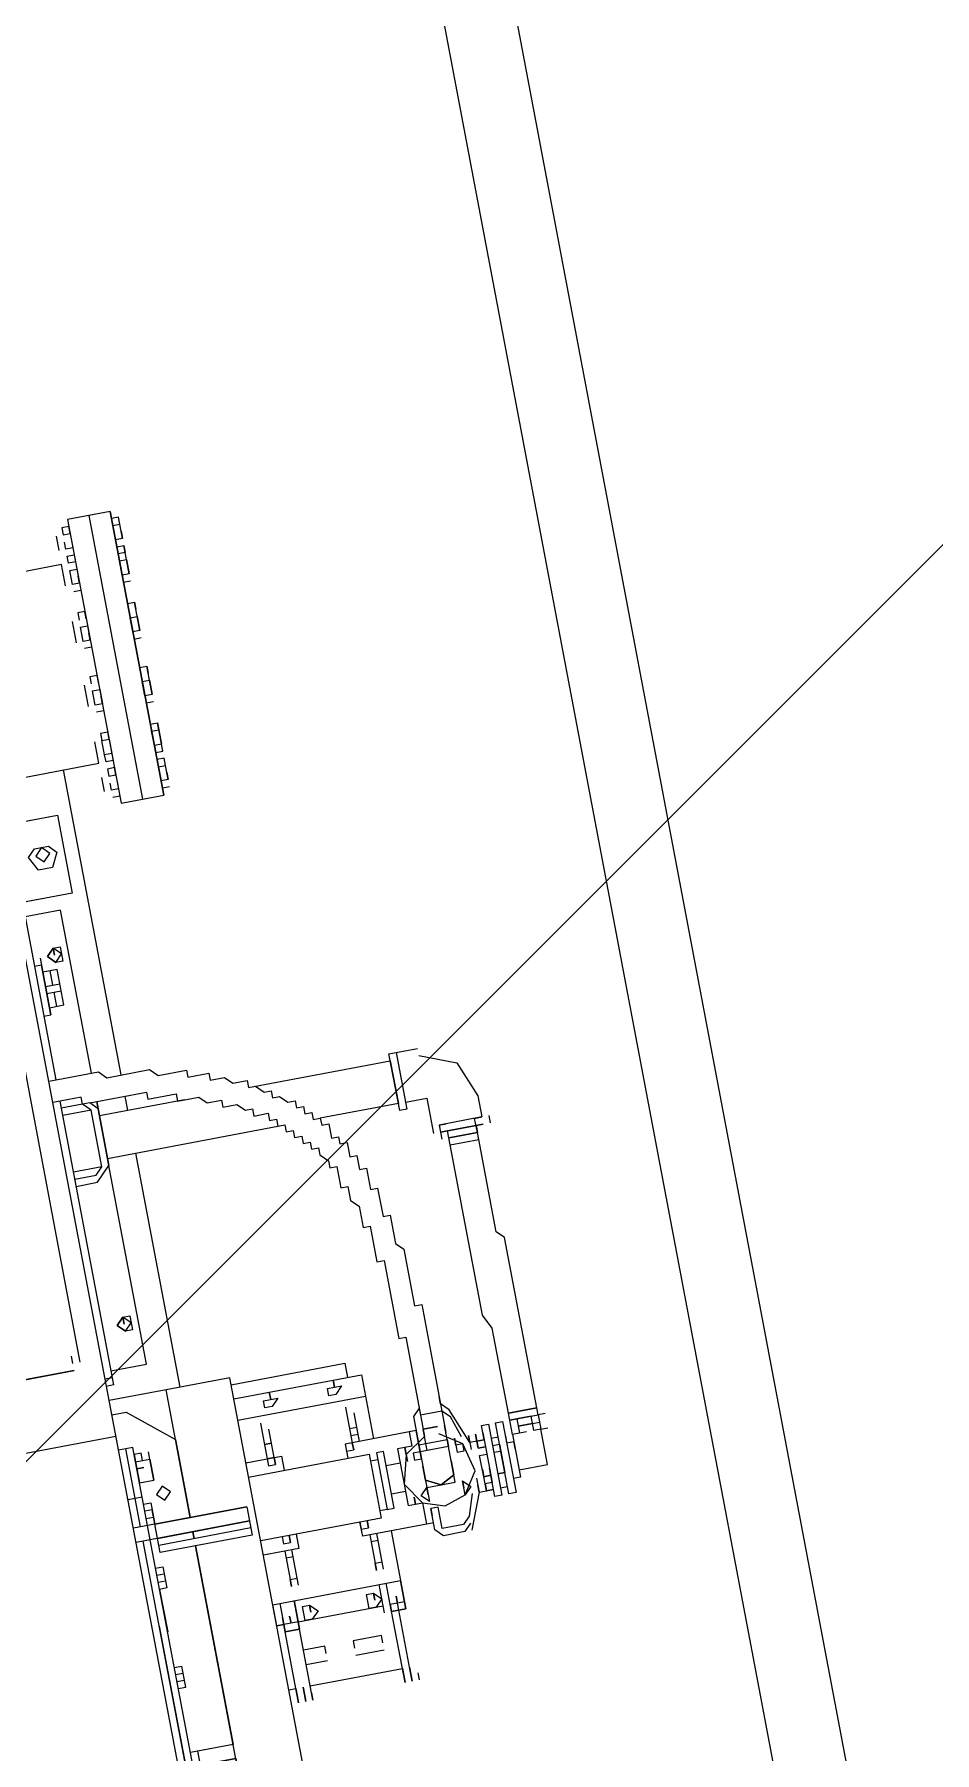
# Model space of a CAD drawing. Extents: x 407440 to 411585, y 6041728 to 6045069.
# Drawn here: x 408289.47 to 408296.63, y 6044234.84 to 6044248.5 of the extents above; entities that cross this region are included whole.
import ezdxf

# ---------------------------------------------------------------- set-up
doc = ezdxf.new("R2010")
doc.units = 0
doc.header["$LTSCALE"] = 5
doc.linetypes.add('foc-TIELINE', pattern=[1.875, 1.25, -0.625])
for name, color, linetype in [('P-BUFFER-PURPLE', 187, 'foc-TIELINE'), ('P-PROPOSED-EXISTING-H', 59, 'Continuous'), ('T-TIE', 201, 'foc-TIELINE')]:
    doc.layers.add(name, color=color, linetype=linetype)

# ---------------------------------------------------------------- blocks, each defined once
blk = doc.blocks.new('P-RIG-877')
at = {"layer": 'T-TIE', "linetype": 'ByBlock', "lineweight": 25}
for points in [[(8.4383, -11.343), (8.2202, -11.343), (8.1513, -11.2741), (7.9906, -11.2741), (7.9906, -10.5393), (-4.1905, -10.5393), (-4.1905, -14.2246), (7.9906, -14.2246), (7.9906, -13.1914), (8.0021, -13.1914), (7.9217, -13.1684)], [(-2.5832, -14.2246), (-2.5832, -14.1098), (-4.0986, -14.1098), (-4.0986, -10.6541), (7.8873, -10.6541), (7.8873, -11.5037), (7.9906, -11.5037)]]:
    blk.add_lwpolyline(points, dxfattribs=at)
at = {"layer": 'T-TIE', "linetype": 'ByBlock', "lineweight": 18}
for points in [[(0.597, -10.9985), (0.62, -10.9411), (0.6774, -10.9182), (0.7118, -10.9182), (0.7118, -10.9871), (0.7118, -10.9756)], [(0.7118, -10.9067), (0.7233, -10.9067)], [(0.7233, -10.9297), (0.7348, -10.9297), (0.7118, -10.9297), (0.7118, -10.9182)], [(1.194, -10.9067), (1.194, -10.9182), (1.1825, -10.9182), (0.907, -10.9182), (0.8955, -10.9297), (0.7462, -10.9297), (0.7348, -10.9297)], [(1.217, -10.9641), (1.1825, -10.9641), (1.0447, -10.9641), (1.0218, -10.9756), (0.7462, -10.9756), (0.7462, -10.9297)], [(1.194, -10.9297), (1.194, -10.9411), (1.194, -10.9526), (1.194, -10.9411), (1.194, -10.9182), (1.217, -10.9182), (1.217, -10.9067)], [(1.217, -10.9411), (1.217, -10.9641), (1.2744, -10.9641), (1.2744, -10.9182), (1.217, -10.9182), (1.217, -10.9297), (1.194, -10.9297), (1.194, -10.9526)], [(1.2055, -10.9297), (1.2055, -10.9526), (1.2055, -10.9297), (1.2055, -10.9182)], [(1.2629, -10.9641), (1.2744, -10.9641), (1.2744, -10.9182)], [(0.7348, -10.9411), (0.7348, -10.9641)], [(1.194, -10.9411), (1.194, -10.9641), (1.194, -10.9526), (1.217, -10.9526), (1.217, -10.9641), (1.2399, -10.9641), (1.2284, -10.9641)], [(0.7462, -10.9756), (0.7348, -10.9756), (0.7233, -10.9756)], [(1.217, -10.9756), (1.2284, -10.9756), (1.2284, -10.9641), (1.2858, -10.9641), (1.2858, -10.9756)], [(0.5855, -11.033), (0.6774, -11.033), (0.6774, -11.0445), (0.5855, -11.0445), (0.5855, -10.9985)], [(0.6659, -11.033), (0.6659, -10.9985), (0.6774, -10.9985), (0.7118, -10.9985), (0.7233, -10.9985)], [(0.7118, -10.9871), (0.7348, -10.9871)], [(1.2055, -11.01), (1.217, -11.01), (1.2055, -11.01), (1.217, -11.01), (1.194, -11.01), (1.194, -10.9985), (1.3088, -10.9985), (1.3088, -11.01), (1.2973, -11.01), (1.2973, -11.0215), (1.2858, -11.0215), (1.2973, -11.0215)], [(1.217, -10.9871), (1.217, -10.9985)], [(1.217, -11.01), (1.2284, -11.01), (1.2284, -11.0215), (1.2284, -11.01), (1.2744, -11.01), (1.2744, -11.0215), (1.2399, -11.0215), (1.2399, -11.01)], [(1.217, -11.01), (1.217, -11.0215), (1.217, -11.01)], [(1.217, -11.01), (1.217, -11.01)], [(1.217, -11.01), (1.217, -11.01)], [(1.2284, -10.9985), (1.2284, -10.9871), (1.2744, -10.9871), (1.2744, -10.9985), (1.2744, -10.9871), (1.2399, -10.9871), (1.2399, -10.9985)], [(1.2399, -10.9871), (1.2284, -10.9871)], [(1.2744, -10.9871), (1.2629, -10.9871)], [(1.2973, -11.033), (1.2973, -11.0215), (1.2973, -11.01), (1.2858, -11.01), (1.2744, -11.01), (1.2629, -11.01)], [(1.2858, -11.01), (1.2858, -11.01)], [(1.2858, -11.01), (1.2858, -11.01)], [(1.2973, -10.9871), (1.2973, -10.9985)], [(1.217, -11.033), (1.1596, -11.0559), (1.1481, -11.0674), (1.1366, -11.0674)], [(1.1481, -11.1019), (1.1596, -11.1019), (1.194, -11.1019), (1.217, -11.1363), (1.2629, -11.1478), (1.2973, -11.1248), (1.3088, -11.0904), (1.2973, -11.0559), (1.2629, -11.033), (1.217, -11.0445), (1.194, -11.0789)], [(1.2055, -11.0215), (1.217, -11.0215), (1.2284, -11.0215), (1.217, -11.0215), (1.2055, -11.0215), (1.217, -11.0215), (1.217, -11.033), (1.2055, -11.033), (1.217, -11.033), (1.2284, -11.033)], [(1.2744, -11.033), (1.2973, -11.033), (1.2858, -11.033), (1.2973, -11.033), (1.3547, -11.0559)], [(0.597, -11.0445), (0.5855, -11.0445)], [(0.597, -11.2741), (0.597, -11.0445), (0.6659, -11.0445), (0.6659, -11.1708)], [(0.6659, -11.0445), (0.6544, -11.0445)], [(1.2055, -11.0445), (1.171, -11.0559), (1.1596, -11.0674), (1.1596, -11.1019)], [(1.217, -11.0559), (1.2055, -11.0559)], [(1.2858, -11.0559), (1.2744, -11.0559)], [(1.2973, -11.0445), (1.3318, -11.0559), (1.3432, -11.0674), (1.3432, -11.1019), (1.3088, -11.1019), (1.3088, -11.1133), (1.3203, -11.1133)], [(1.3432, -11.0559), (1.3547, -11.0674), (1.3547, -11.1019), (1.3432, -11.1133), (1.3088, -11.1133)], [(0.5281, -11.5841), (0.5281, -11.5611), (0.5281, -11.5037), (0.5396, -11.4922), (0.5396, -11.4233), (0.5511, -11.4118), (0.5511, -11.3659), (0.5626, -11.3659), (0.5626, -11.3315), (0.574, -11.3315), (0.574, -11.3085), (0.5855, -11.297), (0.5855, -11.2741), (0.597, -11.2741), (0.597, -11.2626), (0.6085, -11.2511), (0.6085, -11.2396), (0.62, -11.2396), (0.62, -11.2282), (0.6314, -11.2167), (0.6314, -11.2052), (0.6429, -11.2052), (0.6429, -11.1937), (0.6544, -11.1937), (0.6544, -11.1822), (0.6659, -11.1822), (0.6659, -11.1708), (0.6774, -11.1708), (0.6774, -11.1593), (0.7003, -11.1593), (0.7003, -11.1478), (0.7118, -11.1478), (0.7118, -11.1363), (0.7348, -11.1363), (0.7348, -11.1248), (0.7577, -11.1248), (0.7577, -11.1133), (0.7922, -11.1133), (0.7922, -11.1019), (0.8381, -11.1019), (0.8381, -11.0904), (0.884, -11.0904), (0.8955, -11.0789), (0.9873, -11.0789), (0.9873, -11.0674), (1.0907, -11.0674), (1.171, -11.0674), (1.194, -11.0674)], [(1.1366, -11.1019), (1.1481, -11.1019), (1.1596, -11.1133), (1.2055, -11.1133), (1.2055, -11.1019), (1.1825, -11.1019), (1.1825, -11.0789), (1.1825, -11.1019)], [(1.217, -11.0674), (1.2055, -11.0674), (1.1825, -11.0674)], [(0.597, -11.3774), (0.597, -11.5152), (0.574, -11.5152), (0.5855, -11.5152), (0.6774, -11.5152), (0.5855, -11.5152), (0.574, -11.5267), (0.574, -11.4348), (0.5855, -11.4348), (0.5855, -11.3889), (0.597, -11.3889), (0.597, -11.3544), (0.6085, -11.343), (0.6085, -11.32), (0.62, -11.32), (0.62, -11.297), (0.6314, -11.2856), (0.6314, -11.2741), (0.6429, -11.2741), (0.6429, -11.2511), (0.6544, -11.2511), (0.6544, -11.2396), (0.6659, -11.2396), (0.6659, -11.2282), (0.6774, -11.2282), (0.6774, -11.2167), (0.6888, -11.2167), (0.6888, -11.2052), (0.7003, -11.2052), (0.7003, -11.1937), (0.7118, -11.1937), (0.7118, -11.1822), (0.7233, -11.1822), (0.7348, -11.1708), (0.7462, -11.1708), (0.7462, -11.1593), (0.7807, -11.1593), (0.7807, -11.1478), (0.8037, -11.1478), (0.8151, -11.1363), (0.8496, -11.1363), (0.8496, -11.1248), (0.907, -11.1248), (0.907, -11.1133), (1.0333, -11.1133), (1.0333, -11.1019), (1.171, -11.1019), (1.194, -11.1019)], [(1.1825, -11.1019), (1.1825, -11.1019)], [(1.217, -11.1133), (1.2055, -11.1133), (1.217, -11.1133), (1.2055, -11.1133), (1.1825, -11.1133), (1.1825, -11.2282), (1.2055, -11.2282)], [(1.217, -11.1019), (1.2055, -11.1019)], [(1.2284, -11.1133), (1.2284, -11.1133)], [(1.2858, -11.1133), (1.2744, -11.1133)], [(1.3318, -11.1133), (1.3318, -11.2282), (1.3088, -11.2282)], [(1.3318, -11.1019), (1.3318, -11.1019)], [(1.1825, -11.1248), (1.2055, -11.1248), (1.2055, -11.1363), (1.2284, -11.1363)], [(1.2055, -11.1363), (1.217, -11.1363), (1.2055, -11.1363), (1.2055, -11.1478), (1.2973, -11.1478), (1.2973, -11.1363), (1.2973, -11.1248), (1.3318, -11.1248)], [(1.2284, -11.1478), (1.2284, -11.1708)], [(1.2744, -11.1478), (1.2744, -11.1708)], [(1.2973, -11.1363), (1.2858, -11.1363)], [(1.0792, -11.3889), (1.0792, -11.1822), (1.1825, -11.1822)], [(1.1136, -11.3889), (1.1136, -11.1822)], [(1.2055, -11.3889), (1.2055, -11.1937), (1.3088, -11.1937), (1.3088, -11.3889)], [(1.217, -11.1822), (1.217, -11.1937)], [(1.2973, -11.1822), (1.2973, -11.1937)], [(1.3318, -11.1822), (1.4466, -11.1822), (1.4351, -11.1822), (1.4466, -11.1822), (1.4466, -11.2052), (1.4581, -11.2052)], [(1.4121, -11.3774), (1.4466, -11.3774), (1.4466, -11.3889), (1.4121, -11.3889), (1.4121, -11.1822)], [(1.4466, -11.1822), (1.4121, -11.1822), (1.4466, -11.1822)], [(1.4351, -11.1822), (1.4466, -11.1822), (1.4581, -11.1822), (1.4466, -11.1822), (1.4581, -11.1822), (1.4581, -11.2052), (1.4466, -11.2052), (1.4351, -11.2052)], [(1.5499, -11.1937), (1.5614, -11.1937), (1.5499, -11.1937), (1.5614, -11.1937), (1.5729, -11.1937), (1.5614, -11.1937), (1.5729, -11.1937), (1.5614, -11.1937), (1.4581, -11.1937), (1.4466, -11.1937), (1.4351, -11.1937), (1.4466, -11.1937)], [(1.4581, -11.2052), (1.4581, -11.1822), (1.4581, -11.2052)], [(1.5614, -11.1822), (1.5729, -11.1822)], [(1.5614, -11.1937), (1.5614, -11.1937)], [(1.5614, -11.1937), (1.5614, -11.1937)], [(0.9988, -11.5726), (0.9988, -11.5152), (0.6659, -11.5152), (0.6659, -11.2282)], [(1.0562, -11.3889), (1.0562, -11.2052), (1.0792, -11.2052)], [(1.0907, -11.2282), (1.0792, -11.2282)], [(1.1251, -11.2167), (1.1366, -11.2167), (1.1825, -11.2167), (1.194, -11.2167), (1.1825, -11.2167), (1.194, -11.2167)], [(1.1825, -11.2052), (1.1366, -11.2052)], [(1.1596, -11.2167), (1.1596, -11.2052)], [(1.171, -11.2167), (1.171, -11.2052)], [(1.3203, -11.2167), (1.3088, -11.2167)], [(1.3318, -11.2167), (1.3892, -11.2167), (1.3777, -11.2167), (1.3777, -11.2052)], [(1.3892, -11.2052), (1.3318, -11.2052)], [(1.3432, -11.2052), (1.3432, -11.2167)], [(1.5614, -11.3544), (1.5499, -11.3544), (1.5499, -11.2052), (1.5614, -11.2052), (1.5729, -11.2052), (1.5614, -11.2052), (1.4581, -11.2052), (1.4466, -11.2052), (1.4121, -11.2052)], [(1.4581, -11.2167), (1.4466, -11.2167), (1.4121, -11.2167)], [(1.4351, -11.2282), (1.4236, -11.2282)], [(1.5729, -11.3544), (1.5614, -11.3544), (1.5729, -11.3544), (1.5614, -11.3544), (1.4581, -11.3544), (1.4466, -11.3544), (1.4351, -11.3544), (1.4466, -11.3544), (1.4466, -11.2167), (1.4351, -11.2167)], [(1.504, -11.2282), (1.4925, -11.2282), (1.4925, -11.2741), (1.504, -11.2741)], [(1.5155, -11.2741), (1.5155, -11.2282)], [(1.5614, -11.2052), (1.5729, -11.2052), (1.5614, -11.2052)], [(-0.3215, -11.32), (-0.3215, -11.3085), (-0.3329, -11.3085), (-0.3329, -11.32)], [(-0.2985, -11.3085), (-0.3215, -11.3085), (-0.3329, -11.3085)], [(-0.31, -11.3085), (-0.2985, -11.3085), (-0.2985, -11.32), (-0.31, -11.32)], [(-0.31, -11.3085), (-0.31, -11.3085)], [(-0.31, -11.3085), (-0.31, -11.3085)], [(-0.287, -11.32), (-0.287, -11.3085), (-0.2755, -11.3085), (-0.2755, -11.32)], [(-0.2411, -11.32), (-0.2641, -11.32), (-0.2641, -11.3085), (-0.2411, -11.3085), (-0.2755, -11.3085), (-0.287, -11.3085)], [(-0.2526, -11.3085), (-0.2411, -11.3085), (-0.2411, -11.32), (-0.2526, -11.32)], [(-0.2296, -11.32), (-0.2296, -11.3085)], [(-0.1952, -11.32), (-0.1952, -11.3085), (-0.1837, -11.3085), (-0.1952, -11.3085)], [(-0.1492, -11.32), (-0.1722, -11.32), (-0.1722, -11.3085), (-0.1492, -11.3085), (-0.1837, -11.3085)], [(-0.1607, -11.3085), (-0.1492, -11.3085), (-0.1492, -11.32), (-0.1607, -11.32)], [(-0.1378, -11.32), (-0.1378, -11.3085)], [(-0.0918, -11.32), (-0.0918, -11.3085), (-0.0804, -11.3085), (-0.0918, -11.3085)], [(-0.0459, -11.32), (-0.0689, -11.32), (-0.0689, -11.3085), (-0.0459, -11.3085), (-0.0804, -11.3085)], [(-0.0574, -11.3085), (-0.0459, -11.3085), (-0.0459, -11.32), (-0.0574, -11.32)], [(-0.0344, -11.32), (-0.0344, -11.3085)], [(0, -11.32), (0, -11.3085), (0.0115, -11.3085), (0, -11.3085)], [(0.0344, -11.32), (0.0115, -11.32), (0.0115, -11.3085), (0.0344, -11.3085)], [(0.0459, -11.3085), (0.0115, -11.3085)], [(0.0689, -11.32), (0.0689, -11.3085), (0.0574, -11.3085), (0.0574, -11.32)], [(0.0918, -11.3085), (0.0689, -11.3085), (0.0574, -11.3085)], [(0.0804, -11.3085), (0.0918, -11.3085), (0.0918, -11.32), (0.0804, -11.32)], [(0.0804, -11.3085), (0.0804, -11.3085)], [(0.0804, -11.3085), (0.0804, -11.3085)], [(0.1033, -11.32), (0.1033, -11.3085)], [(-0.3444, -11.32), (-0.3444, -11.3889), (0.1148, -11.3889), (0.1148, -11.32), (-0.3444, -11.32), (0.1148, -11.32)], [(1.0907, -11.3315), (1.0792, -11.3315)], [(1.1825, -11.3889), (1.1825, -11.3315), (1.2055, -11.3315)], [(1.3088, -11.3315), (1.3318, -11.3315), (1.3318, -11.3889)], [(1.4351, -11.3315), (1.4236, -11.3315)], [(1.504, -11.32), (1.4925, -11.32), (1.4925, -11.3544)], [(1.5155, -11.3544), (1.5155, -11.32)], [(-0.3444, -11.3544), (0.1148, -11.3544)], [(1.1251, -11.3544), (1.1366, -11.3544), (1.1825, -11.3544)], [(1.194, -11.343), (1.1825, -11.343), (1.194, -11.343), (1.1825, -11.343), (1.1366, -11.343)], [(1.3203, -11.343), (1.3088, -11.343)], [(1.3318, -11.3544), (1.3892, -11.3544), (1.3777, -11.3544), (1.3777, -11.343)], [(1.3892, -11.343), (1.3318, -11.343)], [(1.3432, -11.343), (1.3432, -11.3544)], [(1.4466, -11.3544), (1.4121, -11.3544), (1.4466, -11.3544)], [(1.5499, -11.3889), (1.5499, -11.3774), (1.5614, -11.3774), (1.5729, -11.3774), (1.5614, -11.3774), (1.4581, -11.3774), (1.4581, -11.3544), (1.4466, -11.3544), (1.4581, -11.3544), (1.4466, -11.3544), (1.4466, -11.3774), (1.4351, -11.3774)], [(1.4581, -11.3774), (1.4581, -11.3544), (1.4581, -11.3774)], [(1.5614, -11.3659), (1.5614, -11.3659)], [(1.5614, -11.3659), (1.5614, -11.3659)], [(-0.31, -11.3889), (-0.2985, -11.3889), (-0.2985, -11.4004), (-0.31, -11.4004)], [(-0.31, -11.3889), (-0.31, -11.3889)], [(-0.2411, -11.3889), (-0.2526, -11.3889)], [(-0.2296, -11.3889), (-0.2296, -11.4004)], [(-0.1837, -11.3889), (-0.1952, -11.3889), (-0.1952, -11.4004), (-0.1837, -11.4004)], [(-0.1492, -11.3889), (-0.1607, -11.3889)], [(-0.1378, -11.3889), (-0.1378, -11.4004)], [(-0.0804, -11.3889), (-0.0918, -11.3889), (-0.0918, -11.4004), (-0.0804, -11.4004)], [(-0.0459, -11.3889), (-0.0574, -11.3889)], [(-0.0344, -11.3889), (-0.0344, -11.4004)], [(0.0115, -11.3889), (0.0344, -11.3889), (0.0344, -11.4004), (0.0115, -11.4004)], [(0.0344, -11.3889), (0.0459, -11.3889), (0.0459, -11.4004), (0.0344, -11.4004)], [(0.0804, -11.3889), (0.0918, -11.3889), (0.0918, -11.4004), (0.0804, -11.4004)], [(0.0804, -11.3889), (0.0804, -11.3889)], [(0.1033, -11.3889), (0.1033, -11.4004)], [(2.0321, -11.3889), (1.0447, -11.3889), (1.0447, -11.4922)], [(1.4466, -11.3889), (1.4466, -11.3774), (1.4581, -11.3774), (1.4466, -11.3774)], [(1.4466, -11.3774), (1.4581, -11.3774), (1.4466, -11.3774)], [(1.5155, -11.3774), (1.504, -11.3774), (1.4925, -11.3774), (1.481, -11.3774)], [(1.5614, -11.3774), (1.5729, -11.3774), (1.5614, -11.3774)], [(-0.3215, -11.4118), (-0.2985, -11.4118)], [(-0.31, -11.4004), (-0.31, -11.4004)], [(-0.2411, -11.4118), (-0.2755, -11.4118), (-0.2755, -11.5267)], [(-0.2411, -11.4004), (-0.2526, -11.4004)], [(-0.1837, -11.4118), (-0.1492, -11.4118)], [(-0.1492, -11.4004), (-0.1607, -11.4004)], [(-0.0804, -11.4118), (-0.0459, -11.4118)], [(-0.0459, -11.4004), (-0.0574, -11.4004)], [(0.0459, -11.63), (0.0459, -11.4118), (0.0115, -11.4118)], [(0.0689, -11.4118), (0.0918, -11.4118)], [(0.0804, -11.4004), (0.0804, -11.4004)], [(1.2514, -11.4004), (1.2973, -11.4004), (1.2973, -11.5496), (1.2514, -11.5496), (1.2514, -11.4004), (1.2514, -11.5841)], [(1.2744, -11.5496), (1.2744, -11.4004), (1.2744, -11.5841)], [(1.2858, -11.4004), (1.2858, -11.5496)], [(0.5396, -11.4692), (0.0459, -11.4692)], [(0.597, -11.4692), (0.574, -11.4692)], [(1.0447, -11.4692), (0.6659, -11.4692)], [(-0.3444, -12.0892), (-0.3444, -12.1007), (-0.3444, -12.1122), (-0.2411, -12.1122), (0.1148, -12.1122), (0.1148, -11.63), (-0.2411, -11.63), (-0.2411, -11.6529), (-0.2411, -11.63), (-0.2641, -11.63), (0.1148, -11.63), (0.1148, -11.4922), (0.2411, -11.4922), (0.2411, -11.5726)], [(0.1148, -12.2729), (0.1148, -11.4922), (0.2411, -11.4922), (0.2411, -11.5841), (0.2411, -11.5726), (0.5281, -11.5726)], [(1.0677, -11.5841), (1.0677, -11.5611), (1.1251, -11.4922), (1.194, -11.4922), (1.2514, -11.4922), (1.0447, -11.4922), (1.0447, -11.5841)], [(1.194, -11.4922), (1.1825, -11.4922)], [(1.3088, -11.4922), (1.2973, -11.4922), (1.3088, -11.4922), (1.6188, -11.4922), (1.6188, -11.5611)], [(1.6188, -11.4922), (1.6188, -11.5496), (1.6417, -11.5496), (1.6417, -11.4922), (1.6417, -11.5496), (1.6417, -11.4922), (1.7106, -11.4922), (1.2973, -11.4922)], [(0.5281, -11.5152), (0.2641, -11.5152), (0.2641, -11.5726)], [(0.574, -11.5267), (0.574, -11.5381), (0.5626, -11.5381), (0.5626, -11.5611), (0.5626, -11.5841), (0.5511, -11.5841)], [(0.5855, -11.5267), (0.574, -11.5381), (0.574, -11.5726)], [(0.6774, -11.5267), (0.5855, -11.5267), (0.5855, -11.5726)], [(0.7003, -11.5726), (0.7003, -11.5381), (0.6774, -11.5152)], [(0.6888, -11.5726), (0.6888, -11.5381), (0.6774, -11.5267), (0.6774, -11.5726)], [(0.4248, -11.5726), (0.4248, -11.5611), (0.4133, -11.5611), (0.4133, -11.5381), (0.4018, -11.5381), (0.3674, -11.5381), (0.3559, -11.5381), (0.3559, -11.5611)], [(0.3789, -11.5496), (0.3559, -11.5496)], [(0.3789, -11.5611), (0.3789, -11.5381)], [(0.3903, -11.5611), (0.3903, -11.5381)], [(0.3903, -11.5496), (0.3903, -11.5496)], [(0.4133, -11.5496), (0.3903, -11.5496)], [(1.1481, -11.5611), (1.1366, -11.5611), (1.1481, -11.5611), (1.1366, -11.5611), (1.1481, -11.5611), (1.1481, -11.5496), (1.1481, -11.5381), (1.1366, -11.5381)], [(1.1481, -11.5496), (1.1366, -11.5496), (1.1366, -11.5611), (1.1481, -11.5611), (1.1596, -11.5611), (1.1481, -11.5611), (1.1596, -11.5611), (1.1825, -11.5611), (1.1825, -11.5381), (1.1481, -11.5381), (1.1825, -11.5381), (1.171, -11.5381), (1.1825, -11.5381)], [(1.1596, -11.5611), (1.1596, -11.5496), (1.1596, -11.5611)], [(1.217, -11.5611), (1.217, -11.5496), (1.2514, -11.5496), (1.2284, -11.5496), (1.2284, -11.5611)], [(1.2284, -11.5496), (1.2284, -11.5496)], [(1.2284, -11.5496), (1.2284, -11.5496)], [(1.2399, -11.5611), (1.2399, -11.5496)], [(1.2399, -11.5496), (1.2399, -11.5496)], [(1.2399, -11.5496), (1.2399, -11.5496)], [(1.2514, -11.5496), (1.2514, -11.5496)], [(1.2514, -11.5496), (1.2514, -11.5496)], [(1.3203, -11.5611), (1.3203, -11.5496), (1.3547, -11.5496), (1.3547, -11.5611), (1.4236, -11.5611), (1.4121, -11.5611)], [(1.3318, -11.5611), (1.3318, -11.5496), (1.3547, -11.5496)], [(1.3318, -11.5496), (1.3318, -11.5496)], [(1.3318, -11.5496), (1.3318, -11.5496)], [(1.3432, -11.5611), (1.3432, -11.5496)], [(1.3432, -11.5496), (1.3432, -11.5496)], [(1.3432, -11.5496), (1.3432, -11.5496)], [(1.3547, -11.5496), (1.3547, -11.5496)], [(1.3547, -11.5496), (1.3547, -11.5496)], [(1.481, -11.5611), (1.481, -11.5496), (1.5155, -11.5496), (1.5155, -11.5611)], [(1.4925, -11.5611), (1.4925, -11.5496), (1.5155, -11.5496)], [(1.4925, -11.5496), (1.4925, -11.5496)], [(1.4925, -11.5496), (1.4925, -11.5496)], [(1.504, -11.5611), (1.504, -11.5496)], [(1.504, -11.5496), (1.504, -11.5496)], [(1.504, -11.5496), (1.504, -11.5496)], [(1.5155, -11.5496), (1.5155, -11.5496)], [(1.5155, -11.5496), (1.5155, -11.5496)], [(2.3995, -11.5841), (2.388, -11.5841), (0.1148, -11.5841)], [(0.3329, -11.5611), (0.3444, -11.5611), (0.3444, -11.5726)], [(0.3444, -11.5611), (0.4248, -11.5611), (0.3444, -11.5611)], [(0.5626, -11.5726), (1.0218, -11.5726), (1.0218, -11.5841)], [(1.0103, -11.5726), (1.0103, -11.5841)], [(1.1022, -12.2959), (1.1022, -11.5841)], [(1.8828, -11.5611), (1.7451, -11.5611), (1.7106, -11.5611), (1.2744, -11.5611), (1.2514, -11.5611), (1.2055, -11.5611), (1.1251, -11.5611), (1.1251, -11.5726), (1.1251, -11.5841)], [(1.2514, -11.5726), (1.1251, -11.5726)], [(1.1481, -11.5611), (1.1481, -11.5611)], [(1.1481, -11.5611), (1.1481, -11.5611)], [(1.2055, -11.5611), (1.2055, -11.5841)], [(1.4121, -11.5726), (1.7106, -11.5726), (1.2744, -11.5726)], [(1.4006, -11.5611), (1.3892, -11.5611), (1.3777, -11.5611)], [(0.2526, -11.6185), (0.9759, -11.6185)], [(0.9759, -11.63), (0.9644, -11.63)], [(0.9873, -11.63), (0.9873, -12.1237), (0.9873, -11.63)]]:
    blk.add_lwpolyline(points, dxfattribs=at)
for points in [[(0.7233, -10.9756), (0.7233, -10.9871), (0.7233, -10.9182), (0.7233, -10.9297), (0.7233, -10.9182), (0.7233, -10.9871)], [(0.7348, -10.9641), (0.7348, -10.9411), (0.7348, -10.9297), (0.7348, -10.9756)], [(1.1825, -10.9526), (1.1825, -10.9641), (1.1825, -10.9182), (1.1825, -10.9297)], [(1.194, -10.9871), (1.194, -10.9756), (1.3088, -10.9756), (1.3088, -10.9871)], [(1.2629, -11.0215), (1.2744, -11.0215), (1.2744, -11.01), (1.2858, -11.01), (1.2858, -11.0215), (1.2744, -11.0215)], [(1.2055, -11.0559), (1.217, -11.0559)], [(1.2284, -11.0445), (1.217, -11.0445), (1.217, -11.0559), (1.2284, -11.0559)], [(1.2858, -11.0445), (1.2973, -11.0559), (1.2744, -11.0559)], [(1.2744, -11.0559), (1.2858, -11.0559)], [(1.2055, -11.0674), (1.217, -11.0674), (1.217, -11.1019), (1.2055, -11.1019)], [(1.2744, -11.1133), (1.2744, -11.0674), (1.217, -11.0674), (1.217, -11.1133)], [(1.2399, -11.0674), (1.2629, -11.0674), (1.2744, -11.0904), (1.2629, -11.1133), (1.2399, -11.1133), (1.2629, -11.1133), (1.2744, -11.0904), (1.2629, -11.0674)], [(1.2284, -11.1133), (1.217, -11.1133)], [(1.2284, -11.1133), (1.217, -11.1133), (1.217, -11.1248), (1.2284, -11.1248)], [(1.2744, -11.1133), (1.2858, -11.1133)], [(1.2858, -11.1133), (1.2973, -11.1133), (1.2858, -11.1248), (1.2744, -11.1133)], [(1.2973, -11.1363), (1.2858, -11.1363)], [(1.2055, -11.1822), (1.2973, -11.1822), (1.2973, -11.1708), (1.2055, -11.1708)], [(1.0792, -11.2282), (1.0907, -11.2282)], [(1.1022, -11.2396), (1.0907, -11.2396), (1.0907, -11.2167), (1.1022, -11.2282)], [(1.194, -11.2167), (1.1825, -11.2167), (1.1825, -11.2282), (1.194, -11.2282)], [(1.3088, -11.2167), (1.3203, -11.2167)], [(1.3203, -11.2167), (1.3088, -11.2167), (1.3088, -11.2282), (1.3203, -11.2282)], [(1.4466, -11.2396), (1.4236, -11.2396), (1.4236, -11.2282), (1.4351, -11.2167), (1.4466, -11.2282)], [(1.4236, -11.2282), (1.4351, -11.2282)], [(0.0344, -11.32), (0.0459, -11.32), (0.0459, -11.3085), (0.0344, -11.3085)], [(1.0792, -11.3315), (1.0907, -11.3315)], [(1.1022, -11.343), (1.0907, -11.343), (1.0907, -11.32), (1.1022, -11.3315)], [(1.4466, -11.343), (1.4236, -11.343), (1.4236, -11.3315), (1.4351, -11.32), (1.4466, -11.3315)], [(1.4236, -11.3315), (1.4351, -11.3315)], [(1.1596, -11.3544), (1.1596, -11.343)], [(1.194, -11.343), (1.1825, -11.343), (1.1825, -11.3544), (1.194, -11.3544)], [(1.3088, -11.343), (1.3203, -11.343)], [(1.3203, -11.343), (1.3088, -11.343), (1.3088, -11.3544), (1.3203, -11.3544)], [(1.4351, -11.3659), (1.4466, -11.3659)], [(1.5614, -11.3659), (1.5499, -11.3659), (1.5614, -11.3659), (1.5729, -11.3659)], [(-0.3329, -11.4004), (-0.3215, -11.4004), (-0.3215, -11.3889), (-0.3329, -11.3889)], [(-0.287, -11.4004), (-0.287, -11.3889), (-0.2755, -11.3889), (-0.2755, -11.4004)], [(-0.2411, -11.4004), (-0.2641, -11.4004), (-0.2641, -11.3889), (-0.2411, -11.3889)], [(-0.1492, -11.4004), (-0.1722, -11.4004), (-0.1722, -11.3889), (-0.1492, -11.3889)], [(-0.0459, -11.4004), (-0.0689, -11.4004), (-0.0689, -11.3889), (-0.0459, -11.3889)], [(0, -11.4004), (0.0115, -11.4004), (0.0115, -11.3889), (0, -11.3889)], [(0.0574, -11.4004), (0.0689, -11.4004), (0.0689, -11.3889), (0.0574, -11.3889)], [(0.1952, -11.5381), (0.1722, -11.5496), (0.1607, -11.5381), (0.1607, -11.5152), (0.1722, -11.5037), (0.1952, -11.5152)], [(1.2858, -11.4922), (1.2744, -11.4922)], [(0.1607, -11.5267), (0.1722, -11.5381), (0.1837, -11.5267), (0.1722, -11.5152)], [(0.1607, -11.5267), (0.1722, -11.5381), (0.1837, -11.5267), (0.1722, -11.5152)], [(0.1607, -11.5267), (0.1722, -11.5381), (0.1837, -11.5267), (0.1722, -11.5152)], [(0.3444, -11.5381), (0.3329, -11.5496), (0.3215, -11.5381), (0.3215, -11.5267), (0.3444, -11.5267)], [(0.3215, -11.5381), (0.3329, -11.5496), (0.3444, -11.5381), (0.3329, -11.5267)], [(0.9414, -11.5381), (0.9299, -11.5496), (0.9185, -11.5381), (0.9185, -11.5267), (0.9414, -11.5267)], [(0.9185, -11.5381), (0.9299, -11.5496), (0.9414, -11.5381), (0.9299, -11.5267)], [(1.194, -11.5267), (1.2055, -11.5381), (1.217, -11.5267), (1.2055, -11.5152)], [(1.194, -11.5267), (1.2055, -11.5381), (1.217, -11.5267), (1.2055, -11.5152)], [(0.3215, -11.5381), (0.3329, -11.5381)], [(0.9185, -11.5381), (0.9299, -11.5381)], [(0.9873, -11.63), (0.9873, -11.7218)]]:
    blk.add_lwpolyline(points, close=True, dxfattribs=at)

msp = doc.modelspace()

# ---------------------------------------------------------------- hatches: boundary and pattern name
at = {"layer": 'P-PROPOSED-EXISTING-H'}
h = msp.add_hatch(dxfattribs=at)
h.set_pattern_fill('ANSI31', color=256, scale=3.498392, style=0)
h.set_pattern_definition([(45, (-2243.128, 2713.837), (-7.854113246, 7.854113246), [])])
edge = h.paths.add_edge_path()
edge.add_line((408709.29, 6043818.222), (408241.305, 6043729.713))
edge.add_line((408241.305, 6043729.713), (407794.436, 6043645.198))
edge.add_line((407794.436, 6043645.198), (407673.83, 6044282.895))
edge.add_line((407673.83, 6044282.895), (408123.669, 6044351.83))
edge.add_line((408123.669, 6044351.83), (408654.575, 6044433.189))
edge.add_line((408654.575, 6044433.189), (409028.997, 6044539.866))
edge.add_line((409028.997, 6044539.866), (409149.726, 6043901.52))
edge.add_line((409149.726, 6043901.52), (408898.792, 6043854.062))
edge.add_arc((408782.127, 6043952.01), 152.33, 241.43508, 319.98432, ccw=False)

# ---------------------------------------------------------------- linework, layer by layer
at = {"layer": 'P-BUFFER-PURPLE'}
msp.add_circle((408530.04, 6044370.877, -0.107), 250.434, dxfattribs=at)

# ---------------------------------------------------------------- block references
at = {"layer": 'T-TIE', "linetype": 'ByBlock', "xscale": 4.999999999955019, "yscale": 4.999999999955019, "zscale": 4.999999999955019, "rotation": 280.7096999997605}
msp.add_blockref('P-RIG-877', (408346.005, 6044253.532), dxfattribs=at)

doc.saveas('drawing.dxf')
